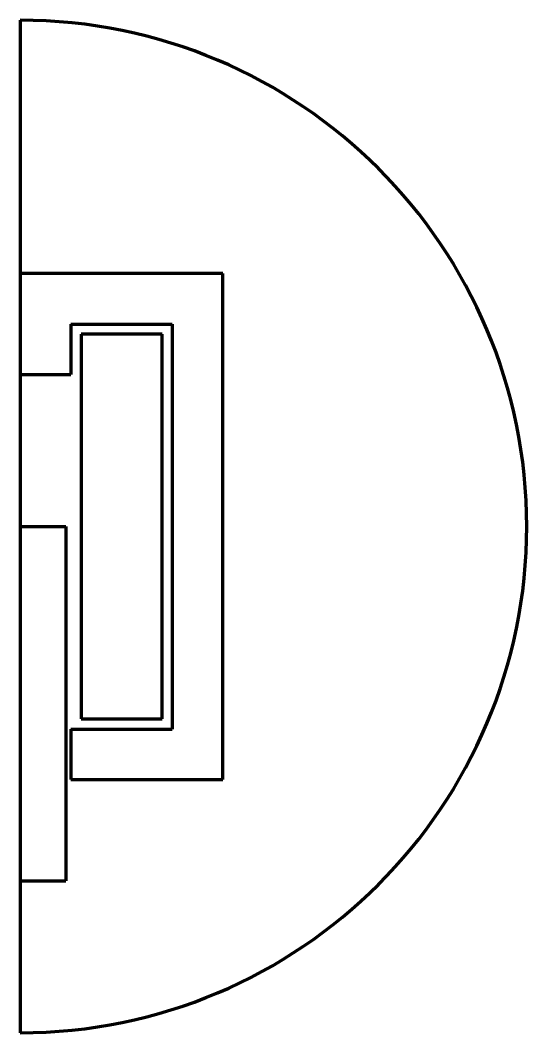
# Model space of a CAD drawing. Header units: millimetres. Extents: x 0 to 0.1, y -0.05 to 0.15.
import ezdxf

# ---------------------------------------------------------------- set-up
doc = ezdxf.new("R2010")
doc.units = ezdxf.units.MM
doc.layers.add('main', color=250, linetype='CONTINUOUS', lineweight=100)

msp = doc.modelspace()

# ---------------------------------------------------------------- linework, layer by layer
at = {"layer": 'main'}
for p, q in [((0, 0.15), (0, 0.1)), ((0.04, 0.1), (0, 0.1)), ((0, 0.1), (0, 0.08)), ((0.04, 0), (0.04, 0.1)), ((0.01, 0.09), (0.03, 0.09)), ((0.01, 0.09), (0.01, 0.08)), ((0.03, 0.09), (0.03, 0.01)), ((0.012, 0.088), (0.012, 0.012)), ((0.028, 0.088), (0.012, 0.088)), ((0.028, 0.012), (0.028, 0.088)), ((0, 0.08), (0.01, 0.08)), ((0, 0.08), (0, 0.05)), ((0, 0.05), (0.009, 0.05)), ((0, 0.05), (0, -0.02)), ((0.009, 0.05), (0.009, -0.02)), ((0.012, 0.012), (0.028, 0.012)), ((0.01, 0.01), (0.01, 0)), ((0.01, 0.01), (0.03, 0.01)), ((0.01, 0), (0.04, 0)), ((0, -0.02), (0.009, -0.02)), ((0, -0.02), (0, -0.05))]:
    msp.add_line(p, q, dxfattribs=at)
for start, end in [(-360, 90), (-90, 360)]:
    msp.add_arc((0, 0.05), 0.1, start, end, dxfattribs=at)

doc.saveas('drawing.dxf')
